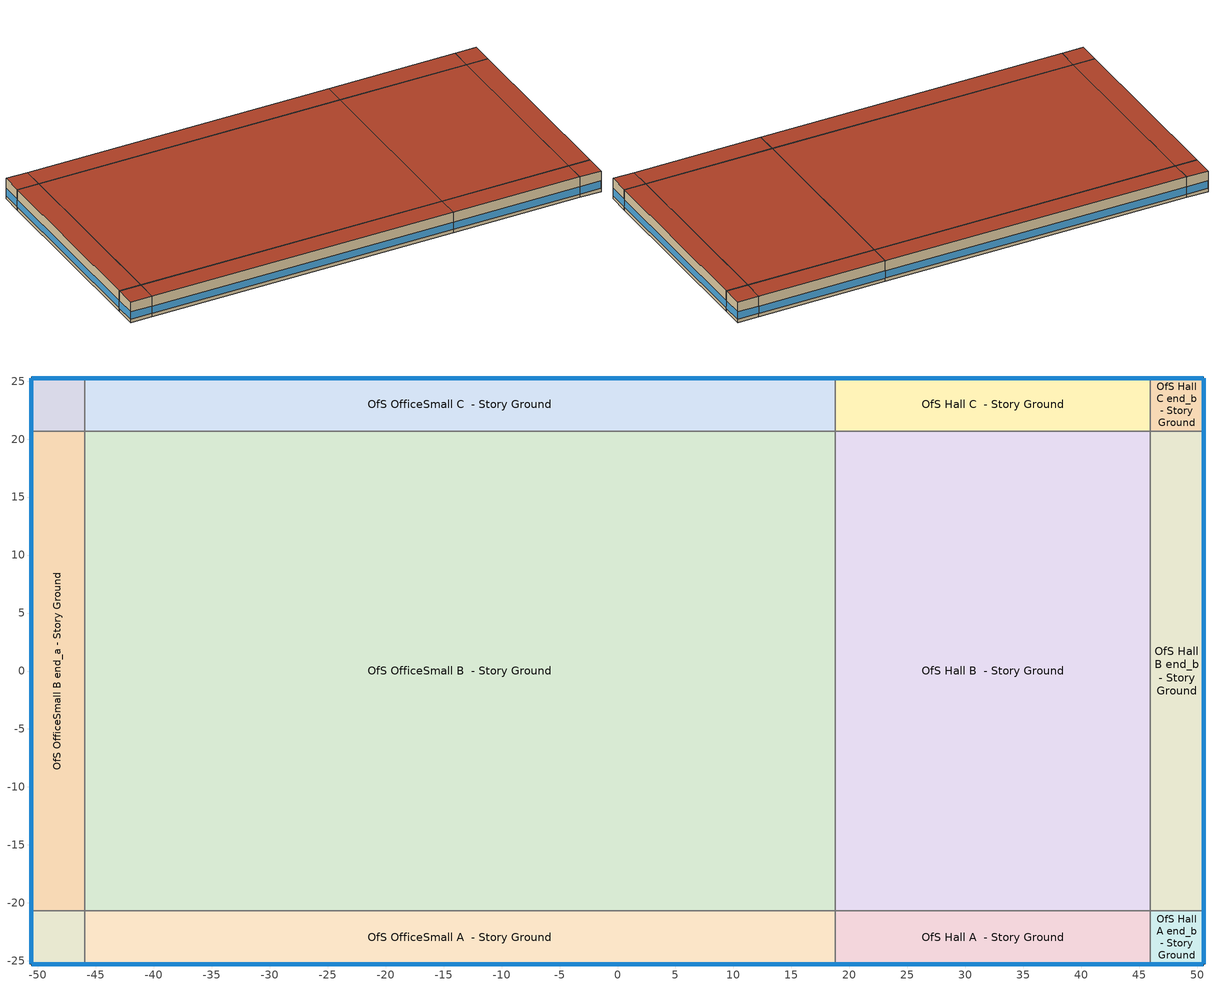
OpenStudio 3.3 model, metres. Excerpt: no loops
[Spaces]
OfS OfficeSmall A end_a - Story Ground
 floor ground: -50.55,-25.27 -50.55,-20.7 -45.97,-20.7 -45.97,-25.27 z0
 wall outside: -50.55,-20.7 -50.55,-25.27 -45.97,-25.27 z0:4.57
 wall to OfS OfficeSmall B end_a - Story Ground: -45.97,-20.7 -50.55,-20.7 z0:4.57
 wall to OfS OfficeSmall A  - Story Ground: -45.97,-25.27 -45.97,-20.7 z0:4.57
 window: -50.52,-25.27 -46,-25.27 / -50.55,-20.73 -50.55,-25.25 z0.76:2.38
 roof outside: -45.97,-25.27 -45.97,-20.7 -50.55,-20.7 -50.55,-25.27 z4.57
OfS OfficeSmall B end_a - Story Ground
 floor ground: -50.55,-20.7 -50.55,20.7 -45.97,20.7 -45.97,-20.7 z0
 wall outside: -50.55,20.7 -50.55,-20.7 z0:4.57
 wall to OfS OfficeSmall C end_a - Story Ground: -45.97,20.7 -50.55,20.7 z0:4.57
 wall to OfS OfficeSmall B  - Story Ground: -45.97,-20.7 -45.97,20.7 z0:4.57
 window: -50.55,20.68 -50.55,-20.68 z0.76:2.36
 roof outside: -45.97,-20.7 -45.97,20.7 -50.55,20.7 -50.55,-20.7 z4.57
OfS OfficeSmall C end_a - Story Ground
 floor ground: -50.55,20.7 -50.55,25.27 -45.97,25.27 -45.97,20.7 z0
 wall outside: -45.97,25.27 -50.55,25.27 -50.55,20.7 z0:4.57
 wall to OfS OfficeSmall C  - Story Ground: -45.97,20.7 -45.97,25.27 z0:4.57
 window: -50.55,25.25 -50.55,20.73 / -46,25.27 -50.52,25.27 z0.76:2.38
 roof outside: -45.97,20.7 -45.97,25.27 -50.55,25.27 -50.55,20.7 z4.57
OfS OfficeSmall A  - Story Ground
 floor ground: -45.97,-25.27 -45.97,-20.7 18.79,-20.7 18.79,-25.27 z0
 wall outside: -45.97,-25.27 18.79,-25.27 z0:4.57
 wall to OfS OfficeSmall B  - Story Ground: 18.79,-20.7 -45.97,-20.7 z0:4.57
 wall to OfS Hall A  - Story Ground: 18.79,-25.27 18.79,-20.7 z0:4.57
 window: -45.95,-25.27 18.77,-25.27 z0.76:2.36
 roof outside: 18.79,-25.27 18.79,-20.7 -45.97,-20.7 -45.97,-25.27 z4.57
OfS OfficeSmall B  - Story Ground
 floor ground: -45.97,-20.7 -45.97,20.7 18.79,20.7 18.79,-20.7 z0
 wall to OfS OfficeSmall C  - Story Ground: 18.79,20.7 -45.97,20.7 z0:4.57
 wall to OfS Hall B  - Story Ground: 18.79,-20.7 18.79,20.7 z0:4.57
 roof outside: 18.79,-20.7 18.79,20.7 -45.97,20.7 -45.97,-20.7 z4.57
OfS OfficeSmall C  - Story Ground
 floor ground: -45.97,20.7 -45.97,25.27 18.79,25.27 18.79,20.7 z0
 wall outside: 18.79,25.27 -45.97,25.27 z0:4.57
 wall to OfS Hall C  - Story Ground: 18.79,20.7 18.79,25.27 z0:4.57
 window: 18.77,25.27 -45.95,25.27 z0.76:2.36
 roof outside: 18.79,20.7 18.79,25.27 -45.97,25.27 -45.97,20.7 z4.57
OfS Hall A  - Story Ground
 floor ground: 18.79,-25.27 18.79,-20.7 45.97,-20.7 45.97,-25.27 z0
 wall outside: 18.79,-25.27 45.97,-25.27 z0:4.57
 wall to OfS Hall B  - Story Ground: 45.97,-20.7 18.79,-20.7 z0:4.57
 wall to OfS Hall A end_b - Story Ground: 45.97,-25.27 45.97,-20.7 z0:4.57
 window: 18.82,-25.27 45.95,-25.27 z0.76:2.37
 roof outside: 45.97,-25.27 45.97,-20.7 18.79,-20.7 18.79,-25.27 z4.57
OfS Hall B  - Story Ground
 floor ground: 18.79,-20.7 18.79,20.7 45.97,20.7 45.97,-20.7 z0
 wall to OfS Hall C  - Story Ground: 45.97,20.7 18.79,20.7 z0:4.57
 wall to OfS Hall B end_b - Story Ground: 45.97,-20.7 45.97,20.7 z0:4.57
 roof outside: 45.97,-20.7 45.97,20.7 18.79,20.7 18.79,-20.7 z4.57
OfS Hall C  - Story Ground
 floor ground: 18.79,20.7 18.79,25.27 45.97,25.27 45.97,20.7 z0
 wall outside: 45.97,25.27 18.79,25.27 z0:4.57
 wall to OfS Hall C end_b - Story Ground: 45.97,20.7 45.97,25.27 z0:4.57
 window: 45.95,25.27 18.82,25.27 z0.76:2.37
 roof outside: 45.97,20.7 45.97,25.27 18.79,25.27 18.79,20.7 z4.57
OfS Hall A end_b - Story Ground
 floor ground: 45.97,-25.27 45.97,-20.7 50.55,-20.7 50.55,-25.27 z0
 wall outside: 45.97,-25.27 50.55,-25.27 50.55,-20.7 z0:4.57
 wall to OfS Hall B end_b - Story Ground: 50.55,-20.7 45.97,-20.7 z0:4.57
 window: 46,-25.27 50.52,-25.27 / 50.55,-25.25 50.55,-20.73 z0.76:2.38
 roof outside: 50.55,-25.27 50.55,-20.7 45.97,-20.7 45.97,-25.27 z4.57
OfS Hall B end_b - Story Ground
 floor ground: 45.97,-20.7 45.97,20.7 50.55,20.7 50.55,-20.7 z0
 wall outside: 50.55,-20.7 50.55,20.7 z0:4.57
 wall to OfS Hall C end_b - Story Ground: 50.55,20.7 45.97,20.7 z0:4.57
 window: 50.55,-20.68 50.55,20.68 z0.76:2.36
 roof outside: 50.55,-20.7 50.55,20.7 45.97,20.7 45.97,-20.7 z4.57
OfS Hall C end_b - Story Ground
 floor ground: 45.97,20.7 45.97,25.27 50.55,25.27 50.55,20.7 z0
 wall outside: 50.55,20.7 50.55,25.27 45.97,25.27 z0:4.57
 window: 50.52,25.27 46,25.27 / 50.55,20.73 50.55,25.25 z0.76:2.38
 roof outside: 50.55,20.7 50.55,25.27 45.97,25.27 45.97,20.7 z4.57
[Site]
CA_SACRAMENTO-METRO-AP_-_USA: Latitude {deg}=38.7; Longitude {deg}=-121.59; Time Zone {hr}=-8; Elevation {m}=10; Terrain=City
[Site:WaterMainsTemperature]
Calculation Method=Correlation; Annual Average Outdoor Air Temperature {C}=16.575; Maximum Difference In Monthly Average Outdoor Air Temperatures {deltaC}=17
[SizingPeriod:DesignDay] Barometric Pressure {Pa}=101205; Rain Indicator=No; Snow Indicator=No; Day of Month=21; Daylight Saving Time Indicator=No; Humidity Condition Type=Wetbulb; Dry-Bulb Temperature Range Modifier Type=DefaultMultipliers
Name | Maximum Dry-Bulb Temperature {C} | Daily Dry-Bulb Temperature Range {deltaC} | Wind Speed {m/s} | Wind Direction {deg} | Month | Day Type | Wetbulb or DewPoint at Maximum Dry-Bulb {C} | Solar Model Indicator | ASHRAE Clear Sky Optical Depth for Beam Irradiance | ASHRAE Clear Sky Optical Depth for Diffuse Irradiance | Sky Clearness
CA_SACRAMENTO-METRO-AP Ann Clg .4% Condns DB=>MWB 1 | 38 | 18.1 | 2.9 | 180 | 7 | SummerDesignDay | 21.4 | ASHRAETau | 0.329 | 2.453
CA_SACRAMENTO-METRO-AP Ann Clg .4% Condns WB=>MDB 1 | 35.9 | 18.1 | 2.9 | 180 | 7 | SummerDesignDay | 22.9 | ASHRAETau | 0.329 | 2.453
CA_SACRAMENTO-METRO-AP Ann Htg 99.6% Condns DB 1 | -0.9 | 0 | 1.5 | 320 | 12 | WinterDesignDay | -0.9 | ASHRAEClearSky |  |  | 0
[ClimateZones]
Climate Zone Institution Name 1=CEC; Climate Zone Document Name 1=California Climate Zone Descriptions; Climate Zone Document Year 1=1995; Climate Zone Value 1=12
[Building]
DEER 2015|OfS: North Axis {deg}=12; Default Construction Set=Res DEER 2015 - OfS - CEC T24-CEC12; Default Schedule Set=Building Default Schedule Set; Standards Building Type=OfS
[Site:GroundTemperature:FCfactorMethod]
January Ground Temperature {C}=17.1; February Ground Temperature {C}=10.7; March Ground Temperature {C}=8.1; April Ground Temperature {C}=8.3; May Ground Temperature {C}=10.2; June Ground Temperature {C}=13; July Ground Temperature {C}=13.3; August Ground Temperature {C}=18.5; September Ground Temperature {C}=22; October Ground Temperature {C}=23.8; November Ground Temperature {C}=23; December Ground Temperature {C}=22.3
[DefaultConstructionSet]
Res DEER 2015 - OfS - CEC T24-CEC12: Default Exterior Surface Constructions=Default Surface Constructions 1; Default Interior Surface Constructions=Default Surface Constructions 2; Default Ground Contact Surface Constructions=Default Surface Constructions 3; Default Exterior SubSurface Constructions=Default Sub Surface Constructions 1; Default Interior SubSurface Constructions=Default Sub Surface Constructions 2; Interior Partition Construction=Typical Interior Partition
[DefaultSurfaceConstructions]
Name | Floor Construction | Wall Construction | Roof Ceiling Construction
Default Surface Constructions 1 | DEER Uncarpeted 6in Slab Floor | DEER Insulated Wood Framed Exterior Wall R-16.95 | DEER Wood Framed Roof R-25.64
Default Surface Constructions 2 | DEER Carpeted 4in Slab Floor | Typical Interior Wall | DEER Carpeted 4in Slab Floor
Default Surface Constructions 3 | DEER Carpeted 6in Slab Floor | Typical Uninsulated Basement Mass Wall
[Construction]
DEER Uncarpeted 6in Slab Floor: Typical Insulation R-15.45, 6 in. Normalweight Concrete Floor
DEER Insulated Wood Framed Exterior Wall R-16.95: 25mm Stucco, 5/8 in. Gypsum Board, Typical Insulation R-15.45, 5/8 in. Gypsum Board
DEER Wood Framed Roof R-25.64: Roof Membrane, Typical Insulation R-25.13, Metal Roof Surface
DEER Carpeted 4in Slab Floor: Typical Insulation, 4 in. Normalweight Concrete Floor, Typical Carpet Pad
Typical Interior Wall: G01 13mm gypsum board, G01 13mm gypsum board
DEER Carpeted 6in Slab Floor: 6 in. Normalweight Concrete Floor, Typical Carpet Pad
Typical Uninsulated Basement Mass Wall: 8 in. Concrete Block Basement Wall
DEER Metal Framed Window U-0.47 SHGC 0.47: Simple Glazing U-0.78 SHGC 0.47
DEER Metal Framed Window U-0.47 SHGC 0.47 1: Simple Glazing U-0.78 SHGC 0.47 1
Typical Uninsulated Swinging Door: Typical Insulation
U 0.98 SHGC 0.68 Sgl Ref-B-H Clr 6mm: REF B CLEAR HI 6MM
Typical Insulated Metal Door: F08 Metal surface, Typical Insulation
DEER Skylight U-1.11 SHGC 0.46: Simple Glazing U-1.23 SHGC 0.46
Typical Interior Window: Clear 3mm
Typical Interior Door; Typical Interior Partition: G05 25mm wood
InteriorFurnishings 1: Std Wood 6inch 1
[Material:NoMass] Roughness=Smooth; Thermal Absorptance=0.9; Solar Absorptance=0.7
Name | Thermal Resistance {m2-K/W} | Visible Absorptance
Typical Insulation R-15.45 | 2.72095 | 0.7
Typical Insulation R-25.13 | 4.42631 | 0.7
Typical Insulation | 0.0282222 | 0.7
Typical Carpet Pad | 0.21648 | 0.8
[Material] Thermal Absorptance=0.9
Name | Roughness | Thickness {m} | Conductivity {W/m-K} | Density {kg/m3} | Specific Heat {J/kg-K} | Solar Absorptance | Visible Absorptance
6 in. Normalweight Concrete Floor | MediumRough | 0.1524 | 2.31 | 2322 | 832 | 0.7 | 0.7
25mm Stucco | Smooth | 0.0254 | 0.72 | 1856 | 840 | 0.7 | 0.7
5/8 in. Gypsum Board | MediumSmooth | 0.0159 | 0.16 | 800 | 1090 | 0.7 | 0.7
Roof Membrane | VeryRough | 0.0095 | 0.16 | 1121.29 | 1460 | 0.7 | 0.7
Metal Roof Surface; F08 Metal surface | Smooth | 0.0008 | 45.28 | 7824 | 500 | 0.7 | 0.7
4 in. Normalweight Concrete Floor | MediumRough | 0.1016 | 2.31 | 2322 | 832 | 0.7 | 0.7
G01 13mm gypsum board | Smooth | 0.0127 | 0.160031 | 800.001 | 1090.73 | 0.7 | 0.5
8 in. Concrete Block Basement Wall | MediumRough | 0.2032 | 1.326 | 1842 | 912 | 0.7 | 0.7
G05 25mm wood | MediumSmooth | 0.0254 | 0.15 | 608 | 1630 | 0.5 | 0.5
Std Wood 6inch 1 | MediumSmooth | 0.15 | 0.12 | 540 | 1210 | 0.7 | 0.7
[DefaultSubSurfaceConstructions]
Name | Fixed Window Construction | Operable Window Construction | Door Construction | Glass Door Construction | Overhead Door Construction | Skylight Construction | Tubular Daylight Dome Construction | Tubular Daylight Diffuser Construction
Default Sub Surface Constructions 1 | DEER Metal Framed Window U-0.47 SHGC 0.47 | DEER Metal Framed Window U-0.47 SHGC 0.47 1 | Typical Uninsulated Swinging Door | U 0.98 SHGC 0.68 Sgl Ref-B-H Clr 6mm | Typical Insulated Metal Door | DEER Skylight U-1.11 SHGC 0.46 | Typical Interior Window | Typical Interior Window
Default Sub Surface Constructions 2 | Typical Interior Window | Typical Interior Window | Typical Interior Door
[WindowMaterial:SimpleGlazingSystem] Visible Transmittance=0.25
Name | U-Factor {W/m2-K} | Solar Heat Gain Coefficient
Simple Glazing U-0.78 SHGC 0.47; Simple Glazing U-0.78 SHGC 0.47 1 | 4.44427 | 0.47
Simple Glazing U-1.23 SHGC 0.46 | 7 | 0.46
[WindowMaterial:Glazing] Optical Data Type=SpectralAverage; Infrared Transmittance at Normal Incidence=0; Front Side Infrared Hemispherical Emissivity=0.84; Conductivity {W/m-K}=0.9; Dirt Correction Factor for Solar and Visible Transmittance=1; Solar Diffusing=No
Name | Thickness {m} | Solar Transmittance at Normal Incidence | Front Side Solar Reflectance at Normal Incidence | Back Side Solar Reflectance at Normal Incidence | Visible Transmittance at Normal Incidence | Front Side Visible Reflectance at Normal Incidence | Back Side Visible Reflectance at Normal Incidence | Back Side Infrared Hemispherical Emissivity
REF B CLEAR HI 6MM | 0.006 | 0.24 | 0.16 | 0.32 | 0.3 | 0.16 | 0.29 | 0.6
Clear 3mm | 0.003 | 0.837 | 0.075 | 0.075 | 0.898 | 0.081 | 0.081 | 0.84
[SpaceType] Standards Building Type=OfS
Name | Default Schedule Set | Design Specification Outdoor Air Object | Standards Space Type
OfS Hall - DEER 2015 | OfS Hall Schedule Set | OfS Hall Ventilation | Hall
OfS OfficeSmall - DEER 2015 | OfS OfficeSmall Schedule Set | OfS OfficeSmall Ventilation | OfficeSmall
[BuildingStory]
Story Ground: Nominal Z Coordinate {m}=0; Nominal Floor to Floor Height {m}=4.572
[Space] Building Story=Story Ground
Name | Space Type | Thermal Zone
OfS OfficeSmall A end_a - Story Ground | OfS OfficeSmall - DEER 2015 | Zone OfS OfficeSmall A end_a - Story Ground
OfS OfficeSmall B end_a - Story Ground | OfS OfficeSmall - DEER 2015 | Zone OfS OfficeSmall B end_a - Story Ground
OfS OfficeSmall C end_a - Story Ground | OfS OfficeSmall - DEER 2015 | Zone OfS OfficeSmall C end_a - Story Ground
OfS OfficeSmall A  - Story Ground | OfS OfficeSmall - DEER 2015 | Zone OfS OfficeSmall A  - Story Ground
OfS OfficeSmall B  - Story Ground | OfS OfficeSmall - DEER 2015 | Zone OfS OfficeSmall B  - Story Ground
OfS OfficeSmall C  - Story Ground | OfS OfficeSmall - DEER 2015 | Zone OfS OfficeSmall C  - Story Ground
OfS Hall A  - Story Ground | OfS Hall - DEER 2015 | Zone OfS Hall A  - Story Ground
OfS Hall B  - Story Ground | OfS Hall - DEER 2015 | Zone OfS Hall B  - Story Ground
OfS Hall C  - Story Ground | OfS Hall - DEER 2015 | Zone OfS Hall C  - Story Ground
OfS Hall A end_b - Story Ground | OfS Hall - DEER 2015 | Zone OfS Hall A end_b - Story Ground
OfS Hall B end_b - Story Ground | OfS Hall - DEER 2015 | Zone OfS Hall B end_b - Story Ground
OfS Hall C end_b - Story Ground | OfS Hall - DEER 2015 | Zone OfS Hall C end_b - Story Ground
[ThermalZone] Multiplier=1; Use Ideal Air Loads=No
Name | Thermostat
Zone OfS OfficeSmall A end_a - Story Ground | OfS OfficeSmall - DEER 2015 Thermostat 1
Zone OfS OfficeSmall B end_a - Story Ground | OfS OfficeSmall - DEER 2015 Thermostat 3
Zone OfS OfficeSmall C end_a - Story Ground | OfS OfficeSmall - DEER 2015 Thermostat 5
Zone OfS OfficeSmall A  - Story Ground | OfS OfficeSmall - DEER 2015 Thermostat
Zone OfS OfficeSmall B  - Story Ground | OfS OfficeSmall - DEER 2015 Thermostat 2
Zone OfS OfficeSmall C  - Story Ground | OfS OfficeSmall - DEER 2015 Thermostat 4
Zone OfS Hall A  - Story Ground | OfS Hall - DEER 2015 Thermostat
Zone OfS Hall B  - Story Ground | OfS Hall - DEER 2015 Thermostat 2
Zone OfS Hall C  - Story Ground | OfS Hall - DEER 2015 Thermostat 4
Zone OfS Hall A end_b - Story Ground | OfS Hall - DEER 2015 Thermostat 1
Zone OfS Hall B end_b - Story Ground | OfS Hall - DEER 2015 Thermostat 3
Zone OfS Hall C end_b - Story Ground | OfS Hall - DEER 2015 Thermostat 5
[People:Definition] Number of People Calculation Method=People/Area; Fraction Radiant=0.3
Name | People per Space Floor Area {person/m2}
OfS Hall People Definition | 0.0721182
OfS OfficeSmall People Definition | 0.0473612
[People] Work Efficiency Schedule=Work Efficiency Schedule; Clothing Insulation Schedule=Clothing Schedule; Air Velocity Schedule=Air Velocity Schedule; Multiplier=1
Name | People Definition | Space or SpaceType
OfS Hall People | OfS Hall People Definition | OfS Hall - DEER 2015
OfS OfficeSmall People | OfS OfficeSmall People Definition | OfS OfficeSmall - DEER 2015
[Lights:Definition] Design Level Calculation Method=Watts/Area
Name | Watts per Space Floor Area {W/m2}
OfS Hall Lights Definition | 6.45835
OfS OfficeSmall Lights Definition | 13.9931
[Lights] Fraction Replaceable=0
Name | Lights Definition | Space or SpaceType
OfS Hall Lights | OfS Hall Lights Definition | OfS Hall - DEER 2015
OfS OfficeSmall Lights | OfS OfficeSmall Lights Definition | OfS OfficeSmall - DEER 2015
[ElectricEquipment:Definition] Design Level Calculation Method=Watts/Area; Fraction Latent=0; Fraction Radiant=0.5; Fraction Lost=0
Name | Watts per Space Floor Area {W/m2}
OfS Hall Elec Equip Definition | 2.15278
OfS OfficeSmall Elec Equip Definition | 16.1459
[ElectricEquipment]
Name | Electric Equipment Definition | Space or SpaceType
OfS Hall Elec Equip | OfS Hall Elec Equip Definition | OfS Hall - DEER 2015
OfS OfficeSmall Elec Equip | OfS OfficeSmall Elec Equip Definition | OfS OfficeSmall - DEER 2015
[DesignSpecification:OutdoorAir] Outdoor Air Method=Sum
Name | Outdoor Air Flow per Floor Area {m3/s-m2}
OfS Hall Ventilation | 0.000254
OfS OfficeSmall Ventilation | 0.0004572
[DefaultScheduleSet]
Name | Number of People Schedule | People Activity Level Schedule | Lighting Schedule | Electric Equipment Schedule | Infiltration Schedule | Hours of Operation Schedule
OfS Hall Schedule Set | D_OfS_All_Occup_Yr | DEER Activity 147W/person | D17_OfS_Hall_LF_Yr | D_OfS_All_Misc_Yr | D_OfS_All_C_Inf_Yr
OfS OfficeSmall Schedule Set | D_OfS_All_Occup_Yr | DEER Activity 132W/person | D17_OfS_OffSm_LF_Yr | D_OfS_All_Misc_Yr | D_OfS_All_C_Inf_Yr
Building Default Schedule Set |  |  |  |  |  | Building Hours of Operation NonResidential
[SpaceInfiltration:DesignFlowRate] Schedule=Always On Discrete; Design Flow Rate Calculation Method=Flow/ExteriorArea; Constant Term Coefficient=0; Temperature Term Coefficient=0; Velocity Term Coefficient=0.224; Velocity Squared Term Coefficient=0
Name | Space or SpaceType | Flow per Exterior Surface Area {m3/s-m2}
OfS Hall A  - Story Ground Infiltration | OfS Hall A  - Story Ground | 9.66281e-05
OfS Hall A end_b - Story Ground Infiltration | OfS Hall A end_b - Story Ground | 0.000128838
OfS Hall B end_b - Story Ground Infiltration | OfS Hall B end_b - Story Ground | 9.66281e-05
OfS Hall C  - Story Ground Infiltration | OfS Hall C  - Story Ground | 9.66281e-05
OfS Hall C end_b - Story Ground Infiltration | OfS Hall C end_b - Story Ground | 0.000128838
OfS OfficeSmall A  - Story Ground Infiltration | OfS OfficeSmall A  - Story Ground | 9.66281e-05
OfS OfficeSmall A end_a - Story Ground Infiltration | OfS OfficeSmall A end_a - Story Ground | 0.000128838
OfS OfficeSmall B end_a - Story Ground Infiltration | OfS OfficeSmall B end_a - Story Ground | 9.66281e-05
OfS OfficeSmall C  - Story Ground Infiltration | OfS OfficeSmall C  - Story Ground | 9.66281e-05
OfS OfficeSmall C end_a - Story Ground Infiltration | OfS OfficeSmall C end_a - Story Ground | 0.000128838
[Exterior:Lights:Definition]
Name | Design Level {W}
Parking Areas and Drives Def (W/ft^2) | 0.02
Building Facades Def (W/ft^2) | 0.15
Main Entries Def (W/ft) | 30
Other Doors Def (W/ft) | 20
[Exterior:Lights] Control Option=AstronomicalClock
Name | Exterior Lights Definition | Schedule | Multiplier
Parking Areas and Drives | Parking Areas and Drives Def (W/ft^2) | Schedule Ruleset 2 | 22275
Building Facades | Building Facades Def (W/ft^2) | Schedule Ruleset 1 | 14924.8
Main Entries | Main Entries Def (W/ft) | Schedule Ruleset 2 | 88
Other Doors | Other Doors Def (W/ft) | Schedule Ruleset 2 | 44
[ThermostatSetpoint:DualSetpoint] Heating Setpoint Temperature Schedule=D_OfS_All_HTemp_Yr; Cooling Setpoint Temperature Schedule=D_OfS_All_CTemp_Yr
OfS Hall - DEER 2015 Thermostat; OfS Hall - DEER 2015 Thermostat 1; OfS Hall - DEER 2015 Thermostat 2; OfS Hall - DEER 2015 Thermostat 3; OfS Hall - DEER 2015 Thermostat 4; OfS Hall - DEER 2015 Thermostat 5; OfS OfficeSmall - DEER 2015 Thermostat; OfS OfficeSmall - DEER 2015 Thermostat 1; OfS OfficeSmall - DEER 2015 Thermostat 2; OfS OfficeSmall - DEER 2015 Thermostat 3; OfS OfficeSmall - DEER 2015 Thermostat 4; OfS OfficeSmall - DEER 2015 Thermostat 5
[AvailabilityManager:NightCycle]
Availability Manager Night Cycle 1: Applicability Schedule=Always On Discrete; Control Type=CycleOnAny; Thermostat Tolerance {deltaC}=1.9999; Cycling Run Time Control Type=Thermostat; Cycling Run Time {s}=1800
[EnergyManagementSystem:Sensor]
OAT: Output Variable or Output Meter Index Key=Environment; Output Variable or Output Meter=Site Outdoor Air Drybulb Temperature
[EnergyManagementSystem:Actuator] Actuated Component Type=Schedule:Year; Actuated Component Control Type=Schedule Value
Name | Actuated Component
SYS12ZonePVAVHtgSch0 | D_OfS_All_HTemp_Yr
SYS12ZonePVAVClgSch0 | D_OfS_All_CTemp_Yr
[EnergyManagementSystem:Program]
SYS12ZonePVAVOptimumStartProg0: IF DaylightSavings==0 && DayOfWeek>1 && Hour==5 && OAT<23.9 && OAT>1.7; SET SYS12ZonePVAVClgSch0 = 29.4; SET SYS12ZonePVAVHtgSch0 = 15.6; ELSEIF DaylightSavings==0 && DayOfWeek==1 && Hour==7 && OAT<23.9 && OAT>1.7; SET SYS12ZonePVAVClgSch0 = 29.4; SET SYS12ZonePVAVHtgSch0 = 15.6; ELSEIF DaylightSavings==1 && DayOfWeek>1 && Hour==4 && OAT<23.9 && OAT>1.7; SET SYS12ZonePVAVClgSch0 = 29.4; SET SYS12ZonePVAVHtgSch0 = 15.6; ELSEIF DaylightSavings==1 && DayOfWeek==1 && Hour==6 && OAT<23.9 && OAT>1.7; SET SYS12ZonePVAVClgSch0 = 29.4; SET SYS12ZonePVAVHtgSch0 = 15.6; ELSE; SET SYS12ZonePVAVClgSch0 = NULL; SET SYS12ZonePVAVHtgSch0 = NULL; ENDIF
[EnergyManagementSystem:ProgramCallingManager]
SYS12ZonePVAVOptimumStartCallingManager0: BeginTimestepBeforePredictor; SYS12ZonePVAVOptimumStartProg0
[InternalMass:Definition]
Internal Mass Definition 2: Construction=InteriorFurnishings 1; Design Level Calculation Method=SurfaceArea/Area; Surface Area per Space Floor Area=2
[InternalMass] Internal Mass Definition=Internal Mass Definition 2; Multiplier=1
Name | Space or SpaceType
OfS Hall C  - Story Ground Mass | OfS Hall C  - Story Ground
OfS Hall A end_b - Story Ground Mass | OfS Hall A end_b - Story Ground
OfS Hall B  - Story Ground Mass | OfS Hall B  - Story Ground
OfS Hall A  - Story Ground Mass | OfS Hall A  - Story Ground
OfS OfficeSmall B end_a - Story Ground Mass | OfS OfficeSmall B end_a - Story Ground
OfS OfficeSmall A end_a - Story Ground Mass | OfS OfficeSmall A end_a - Story Ground
OfS OfficeSmall C end_a - Story Ground Mass | OfS OfficeSmall C end_a - Story Ground
OfS Hall B end_b - Story Ground Mass | OfS Hall B end_b - Story Ground
OfS OfficeSmall A  - Story Ground Mass | OfS OfficeSmall A  - Story Ground
OfS Hall C end_b - Story Ground Mass | OfS Hall C end_b - Story Ground
OfS OfficeSmall B  - Story Ground Mass | OfS OfficeSmall B  - Story Ground
OfS OfficeSmall C  - Story Ground Mass | OfS OfficeSmall C  - Story Ground
[Schedule:Ruleset]
Name | Default Day Schedule | Summer Design Day Schedule | Winter Design Day Schedule
Clothing Schedule | Clothing Schedule Default Winter Clothes
Air Velocity Schedule | Air Velocity Schedule Default
Work Efficiency Schedule | Work Efficiency Schedule Default
D_OfS_All_Occup_Yr | D_OfS_All_Occup_Yr Default | D_OfS_All_Occup_Yr Summer Design Day | D_OfS_All_Occup_Yr Winter Design Day
DEER Activity 147W/person | DEER Activity 147W/person Default | DEER Activity 147W/person Summer Design Day | DEER Activity 147W/person Winter Design Day
D17_OfS_Hall_LF_Yr | D17_OfS_Hall_LF_Yr Default | D17_OfS_Hall_LF_Yr Summer Design Day | D17_OfS_Hall_LF_Yr Winter Design Day
D_OfS_All_Misc_Yr | D_OfS_All_Misc_Yr Default | D_OfS_All_Misc_Yr Summer Design Day | D_OfS_All_Misc_Yr Winter Design Day
D_OfS_All_C_Inf_Yr | D_OfS_All_C_Inf_Yr Default | D_OfS_All_C_Inf_Yr Summer Design Day | D_OfS_All_C_Inf_Yr Winter Design Day
DEER Activity 132W/person | DEER Activity 132W/person Default | DEER Activity 132W/person Summer Design Day | DEER Activity 132W/person Winter Design Day
D17_OfS_OffSm_LF_Yr | D17_OfS_OffSm_LF_Yr Default | D17_OfS_OffSm_LF_Yr Summer Design Day | D17_OfS_OffSm_LF_Yr Winter Design Day
Schedule Ruleset 1 | Schedule Day 15
Schedule Ruleset 2 | Schedule Day 16
D_OfS_All_HTemp_Yr | D_OfS_All_HTemp_Yr Default | D_OfS_All_HTemp_Yr Summer Design Day | D_OfS_All_HTemp_Yr Winter Design Day
D_OfS_All_CTemp_Yr | D_OfS_All_CTemp_Yr Default | D_OfS_All_CTemp_Yr Summer Design Day | D_OfS_All_CTemp_Yr Winter Design Day
Building Hours of Operation NonResidential | Building Hours of Operation NonResidential Default | Building Hours of Operation NonResidential Summer Design Day | Building Hours of Operation NonResidential Winter Design Day
[Schedule:Day]
Clothing Schedule Default Winter Clothes; D_OfS_All_Occup_Yr Summer Design Day; D17_OfS_Hall_LF_Yr Summer Design Day; D_OfS_All_Misc_Yr Summer Design Day; D_OfS_All_C_Inf_Yr Sun Day; D17_OfS_OffSm_LF_Yr Summer Design Day; Building Hours of Operation NonResidential Winter Design Day; Building Hours of Operation NonResidential Summer Design Day: 24, 0, 1
Clothing Schedule Summer Clothes: 24, 0, 0.5
Air Velocity Schedule Default: 24, 0, 0.2
Work Efficiency Schedule Default; D_OfS_All_Occup_Yr Winter Design Day; D17_OfS_Hall_LF_Yr Winter Design Day; D_OfS_All_Misc_Yr Winter Design Day; D17_OfS_OffSm_LF_Yr Winter Design Day: 24, 0, 0
D_OfS_All_Occup_Yr Default: Yes, 5, 30, 0, 5, 40, 0.05, 5, 50, 0.1, 6, 0, 0.15, 6, 10, 0.2, 6, 20, 0.25, 6, 30, 0.3, 6, 40, 0.416667, 6, 50, 0.533333, 7, 0, 0.65, 7, 10, 0.766667, 7, 20, 0.883333, 7, 30, 1, 9, 30, 1, 9, 39, 0.966667, 9, 49, 0.933333, 9, 59, 0.9, 10, 9, 0.866667, 10, 19, 0.833333, 10, 29, 0.8, 10, 30, 0.8, 10, 39, 0.733333, 10, 49, 0.666667, 10, 59, 0.6, 11, 9, 0.533333, 11, 19, 0.466667, 11, 29, 0.4, 11, 30, 0.4, 11, 39, 0.466667, 11, 49, 0.533333, 11, 59, 0.6, 12, 9, 0.666667, 12, 19, 0.733333, 12, 29, 0.8, 12, 30, 0.8, 12, 39, 0.833333, 12, 49, 0.866667, 12, 59, 0.9, 13, 9, 0.933333, 13, 19, 0.966667, 13, 29, 1, 13, 30, 1, 15, 30, 1, 15, 39, 0.85, 15, 49, 0.7, 15, 59, 0.55, 16, 9, 0.4, 16, 19, 0.25, 16, 30, 0.1, 16, 40, 0.0833333, 16, 50, 0.0666667, 17, 0, 0.05, 17, 10, 0.0333333, 17, 20, 0.0166667, 17, 30, 0, 24, 0, 0
D_OfS_All_Occup_Yr Sat Day: Yes, 5, 30, 0, 5, 40, 0.015, 5, 50, 0.03, 6, 0, 0.045, 6, 10, 0.06, 6, 20, 0.075, 6, 30, 0.09, 6, 40, 0.108333, 6, 50, 0.126667, 7, 0, 0.145, 7, 10, 0.163333, 7, 20, 0.181667, 7, 30, 0.2, 10, 30, 0.2, 10, 39, 0.183333, 10, 49, 0.166667, 10, 59, 0.15, 11, 9, 0.133333, 11, 19, 0.116667, 11, 29, 0.1, 11, 30, 0.1, 11, 39, 0.116667, 11, 49, 0.133333, 11, 59, 0.15, 12, 9, 0.166667, 12, 19, 0.183333, 12, 29, 0.2, 12, 30, 0.2, 14, 0, 0.2, 14, 9, 0.191667, 14, 19, 0.183333, 14, 29, 0.175, 14, 39, 0.166667, 14, 49, 0.158333, 14, 59, 0.15, 15, 9, 0.141667, 15, 19, 0.133333, 15, 29, 0.125, 15, 39, 0.116667, 15, 49, 0.108333, 15, 59, 0.1, 16, 9, 0.0916667, 16, 19, 0.0833333, 16, 29, 0.075, 16, 39, 0.0666667, 16, 49, 0.0583333, 17, 0, 0.05, 17, 10, 0.0416667, 17, 20, 0.0333333, 17, 30, 0.025, 17, 40, 0.0166667, 17, 50, 0.00833333, 18, 0, 0, 24, 0, 0
D_OfS_All_Occup_Yr Sun Day: Yes, 10, 0, 0, 24, 0, 0
DEER Activity 147W/person Default; autogen DEER Activity 147W/person 0_day_sch: Yes, 24, 0, 147
DEER Activity 147W/person Winter Design Day; DEER Activity 147W/person Summer Design Day: 24, 0, 147
D17_OfS_Hall_LF_Yr Default; D17_OfS_OffSm_LF_Yr Default: Yes, 2, 30, 0.055, 2, 39, 0.0641667, 2, 49, 0.0733333, 2, 59, 0.0825, 3, 9, 0.0916667, 3, 19, 0.100833, 3, 29, 0.11, 3, 30, 0.11, 3, 39, 0.118333, 3, 49, 0.126667, 3, 59, 0.135, 4, 9, 0.143333, 4, 19, 0.151667, 4, 30, 0.16, 4, 40, 0.176667, 4, 50, 0.193333, 5, 0, 0.21, 5, 10, 0.226667, 5, 20, 0.243333, 5, 30, 0.26, 5, 40, 0.3, 5, 50, 0.34, 6, 0, 0.38, 6, 10, 0.42, 6, 20, 0.46, 6, 30, 0.5, 6, 40, 0.528333, 6, 50, 0.556667, 7, 0, 0.585, 7, 10, 0.613333, 7, 20, 0.641667, 7, 30, 0.67, 7, 40, 0.681667, 7, 50, 0.693333, 8, 0, 0.705, 8, 9, 0.716667, 8, 19, 0.728333, 8, 29, 0.74, 8, 30, 0.74, 13, 30, 0.74, 13, 39, 0.733333, 13, 49, 0.726667, 13, 59, 0.72, 14, 9, 0.713333, 14, 19, 0.706667, 14, 29, 0.7, 14, 30, 0.7, 14, 39, 0.69, 14, 49, 0.68, 14, 59, 0.67, 15, 9, 0.66, 15, 19, 0.65, 15, 29, 0.64, 15, 30, 0.64, 15, 39, 0.616667, 15, 49, 0.593333, 15, 59, 0.57, 16, 9, 0.546667, 16, 19, 0.523333, 16, 30, 0.5, 16, 40, 0.468333, 16, 50, 0.436667, 17, 0, 0.405, 17, 10, 0.373333, 17, 20, 0.341667, 17, 30, 0.31, 17, 40, 0.295, 17, 50, 0.28, 18, 0, 0.265, 18, 10, 0.25, 18, 20, 0.235, 18, 30, 0.22, 18, 40, 0.213333, 18, 50, 0.206667, 19, 0, 0.2, 19, 10, 0.193333, 19, 20, 0.186667, 19, 30, 0.18, 19, 40, 0.173333, 19, 50, 0.166667, 20, 0, 0.16, 20, 10, 0.153333, 20, 20, 0.146667, 20, 30, 0.14, 20, 40, 0.133333, 20, 50, 0.126667, 21, 0, 0.12, 21, 10, 0.113333, 21, 20, 0.106667, 21, 30, 0.1, 22, 0, 0.1, 22, 10, 0.09625, 22, 20, 0.0925, 22, 30, 0.08875, 22, 40, 0.085, 22, 50, 0.08125, 23, 0, 0.0775, 23, 10, 0.07375, 23, 20, 0.07, 23, 30, 0.06625, 23, 40, 0.0625, 23, 50, 0.05875, 24, 0, 0.055
D17_OfS_Hall_LF_Yr Wknd Day; D17_OfS_OffSm_LF_Yr Wknd Day; autogen Schedule Rule 6 1_day_sch; autogen Schedule Rule 14 1_day_sch: Yes, 6, 30, 0.05, 6, 40, 0.0777833, 6, 50, 0.105567, 7, 0, 0.13335, 7, 10, 0.161133, 7, 20, 0.188917, 7, 30, 0.2167, 7, 40, 0.233917, 7, 50, 0.251133, 8, 0, 0.26835, 8, 9, 0.285567, 8, 19, 0.302783, 8, 29, 0.32, 8, 30, 0.32, 15, 0, 0.32, 15, 9, 0.30875, 15, 19, 0.2975, 15, 29, 0.28625, 15, 39, 0.275, 15, 49, 0.26375, 15, 59, 0.2525, 16, 9, 0.24125, 16, 19, 0.23, 16, 30, 0.21875, 16, 40, 0.2075, 16, 50, 0.19625, 17, 0, 0.185, 17, 10, 0.17375, 17, 20, 0.1625, 17, 30, 0.15125, 17, 40, 0.14, 17, 50, 0.12875, 18, 0, 0.1175, 18, 10, 0.10625, 18, 20, 0.095, 18, 30, 0.08375, 18, 40, 0.0725, 18, 50, 0.06125, 19, 0, 0.05, 24, 0, 0.05
D_OfS_All_Misc_Yr Default: Yes, 5, 30, 0.2, 5, 40, 0.266667, 5, 50, 0.333333, 6, 0, 0.4, 6, 10, 0.466667, 6, 20, 0.533333, 6, 30, 0.6, 6, 40, 0.65, 6, 50, 0.7, 7, 0, 0.75, 7, 10, 0.8, 7, 20, 0.85, 7, 30, 0.9, 8, 0, 0.9, 8, 9, 0.904167, 8, 19, 0.908333, 8, 29, 0.9125, 8, 39, 0.916667, 8, 49, 0.920833, 8, 59, 0.925, 9, 9, 0.929167, 9, 19, 0.933333, 9, 29, 0.9375, 9, 39, 0.941667, 9, 49, 0.945833, 9, 59, 0.95, 10, 0, 0.95, 10, 9, 0.9375, 10, 19, 0.925, 10, 29, 0.9125, 10, 39, 0.9, 10, 49, 0.8875, 10, 59, 0.875, 11, 9, 0.8625, 11, 19, 0.85, 11, 29, 0.8375, 11, 39, 0.825, 11, 49, 0.8125, 11, 59, 0.8, 12, 0, 0.8, 12, 9, 0.808333, 12, 19, 0.816667, 12, 29, 0.825, 12, 39, 0.833333, 12, 49, 0.841667, 12, 59, 0.85, 13, 9, 0.858333, 13, 19, 0.866667, 13, 29, 0.875, 13, 39, 0.883333, 13, 49, 0.891667, 13, 59, 0.9, 14, 0, 0.9, 15, 30, 0.9, 15, 39, 0.866667, 15, 49, 0.833333, 15, 59, 0.8, 16, 9, 0.766667, 16, 19, 0.733333, 16, 30, 0.7, 16, 40, 0.65, 16, 50, 0.6, 17, 0, 0.55, 17, 10, 0.5, 17, 20, 0.45, 17, 30, 0.4, 17, 40, 0.366667, 17, 50, 0.333333, 18, 0, 0.3, 18, 10, 0.266667, 18, 20, 0.233333, 18, 30, 0.2, 24, 0, 0.2
D_OfS_All_Misc_Yr Sat Day: Yes, 5, 30, 0.2, 5, 40, 0.216667, 5, 50, 0.233333, 6, 0, 0.25, 6, 10, 0.266667, 6, 20, 0.283333, 6, 30, 0.3, 6, 40, 0.333333, 6, 50, 0.366667, 7, 0, 0.4, 7, 10, 0.433333, 7, 20, 0.466667, 7, 30, 0.5, 10, 30, 0.5, 10, 39, 0.483333, 10, 49, 0.466667, 10, 59, 0.45, 11, 9, 0.433333, 11, 19, 0.416667, 11, 29, 0.4, 11, 30, 0.4, 11, 39, 0.416667, 11, 49, 0.433333, 11, 59, 0.45, 12, 9, 0.466667, 12, 19, 0.483333, 12, 29, 0.5, 12, 30, 0.5, 14, 0, 0.5, 14, 9, 0.4875, 14, 19, 0.475, 14, 29, 0.4625, 14, 39, 0.45, 14, 49, 0.4375, 14, 59, 0.425, 15, 9, 0.4125, 15, 19, 0.4, 15, 29, 0.3875, 15, 39, 0.375, 15, 49, 0.3625, 15, 59, 0.35, 16, 9, 0.3375, 16, 19, 0.325, 16, 29, 0.3125, 16, 39, 0.3, 16, 49, 0.2875, 17, 0, 0.275, 17, 10, 0.2625, 17, 20, 0.25, 17, 30, 0.2375, 17, 40, 0.225, 17, 50, 0.2125, 18, 0, 0.2, 24, 0, 0.2
D_OfS_All_Misc_Yr Sun Day: Yes, 10, 0, 0.2, 24, 0, 0.2
D_OfS_All_C_Inf_Yr Default; D_OfS_All_C_Inf_Yr Default|Wkdy Day; D_OfS_All_C_Inf_Yr Sat Day; D_OfS_All_C_Inf_Yr Summer Design Day; D_OfS_All_C_Inf_Yr Winter Design Day: 7, 0, 1, 18, 0, 0.5, 24, 0, 1
DEER Activity 132W/person Default; autogen DEER Activity 132W/person 0_day_sch: Yes, 24, 0, 132
DEER Activity 132W/person Winter Design Day; DEER Activity 132W/person Summer Design Day: 24, 0, 132
Schedule Day 15: 6, 0, 0, 24, 0, 1
Schedule Day 16: 6, 0, 0.7, 24, 0, 1
D_OfS_All_HTemp_Yr Default; D_OfS_All_HTemp_Yr Sat Day: Yes, 6, 0, 17.8, 17, 0, 21.1, 24, 0, 17.8
D_OfS_All_HTemp_Yr Summer Design Day; D_OfS_All_HTemp_Yr Winter Design Day: 7, 0, 17.8, 18, 0, 21.1, 24, 0, 17.8
D_OfS_All_HTemp_Yr Sun Day: Yes, 10, 0, 17.8, 24, 0, 17.8
D_OfS_All_CTemp_Yr Default; D_OfS_All_CTemp_Yr Sat Day: Yes, 6, 0, 27.8, 17, 0, 24.4, 24, 0, 27.8
D_OfS_All_CTemp_Yr Summer Design Day; D_OfS_All_CTemp_Yr Winter Design Day: 7, 0, 27.8, 18, 0, 24.4, 24, 0, 27.8
D_OfS_All_CTemp_Yr Sun Day: Yes, 10, 0, 27.8, 24, 0, 27.8
Building Hours of Operation NonResidential Default: 6, 0, 0, 16, 0, 1, 24, 0, 0
Building Hours of Operation NonResidential Sunday: 10, 0, 0, 14, 0, 1, 24, 0, 0
[Schedule:Rule]
Schedule Rule 1: Schedule Ruleset=Clothing Schedule; Rule Order=0; Day Schedule=Clothing Schedule Summer Clothes; Date Specification Type=DateRange; Start Month=5; Start Day=1; End Month=9; End Day=30
Schedule Rule 3: Schedule Ruleset=D_OfS_All_Occup_Yr; Rule Order=1; Day Schedule=D_OfS_All_Occup_Yr Sat Day; Date Specification Type=DateRange; Start Month=1; Start Day=1; End Month=12; End Day=31; Apply Saturday=Yes
Schedule Rule 4: Schedule Ruleset=D_OfS_All_Occup_Yr; Rule Order=0; Day Schedule=D_OfS_All_Occup_Yr Sun Day; Date Specification Type=DateRange; Start Month=1; Start Day=1; End Month=12; End Day=31; Apply Sunday=Yes
Schedule Rule 6: Schedule Ruleset=D17_OfS_Hall_LF_Yr; Rule Order=0; Day Schedule=D17_OfS_Hall_LF_Yr Wknd Day; Date Specification Type=DateRange; Start Month=1; Start Day=1; End Month=12; End Day=31; Apply Saturday=Yes; Apply Sunday=Yes
Schedule Rule 8: Schedule Ruleset=D_OfS_All_Misc_Yr; Rule Order=1; Day Schedule=D_OfS_All_Misc_Yr Sat Day; Date Specification Type=DateRange; Start Month=1; Start Day=1; End Month=12; End Day=31; Apply Saturday=Yes
Schedule Rule 9: Schedule Ruleset=D_OfS_All_Misc_Yr; Rule Order=0; Day Schedule=D_OfS_All_Misc_Yr Sun Day; Date Specification Type=DateRange; Start Month=1; Start Day=1; End Month=12; End Day=31; Apply Sunday=Yes
Schedule Rule 10: Schedule Ruleset=D_OfS_All_C_Inf_Yr; Rule Order=2; Day Schedule=D_OfS_All_C_Inf_Yr Default|Wkdy Day; Date Specification Type=DateRange; Start Month=1; Start Day=1; End Month=12; End Day=31; Apply Monday=Yes; Apply Tuesday=Yes; Apply Wednesday=Yes; Apply Thursday=Yes; Apply Friday=Yes
Schedule Rule 11: Schedule Ruleset=D_OfS_All_C_Inf_Yr; Rule Order=1; Day Schedule=D_OfS_All_C_Inf_Yr Sat Day; Date Specification Type=DateRange; Start Month=1; Start Day=1; End Month=12; End Day=31; Apply Saturday=Yes
Schedule Rule 12: Schedule Ruleset=D_OfS_All_C_Inf_Yr; Rule Order=0; Day Schedule=D_OfS_All_C_Inf_Yr Sun Day; Date Specification Type=DateRange; Start Month=1; Start Day=1; End Month=12; End Day=31; Apply Sunday=Yes
Schedule Rule 14: Schedule Ruleset=D17_OfS_OffSm_LF_Yr; Rule Order=0; Day Schedule=D17_OfS_OffSm_LF_Yr Wknd Day; Date Specification Type=DateRange; Start Month=1; Start Day=1; End Month=12; End Day=31; Apply Saturday=Yes; Apply Sunday=Yes
Schedule Rule 19: Schedule Ruleset=D_OfS_All_HTemp_Yr; Rule Order=1; Day Schedule=D_OfS_All_HTemp_Yr Sat Day; Date Specification Type=DateRange; Start Month=1; Start Day=1; End Month=12; End Day=31; Apply Saturday=Yes
Schedule Rule 20: Schedule Ruleset=D_OfS_All_HTemp_Yr; Rule Order=0; Day Schedule=D_OfS_All_HTemp_Yr Sun Day; Date Specification Type=DateRange; Start Month=1; Start Day=1; End Month=12; End Day=31; Apply Sunday=Yes
Schedule Rule 22: Schedule Ruleset=D_OfS_All_CTemp_Yr; Rule Order=1; Day Schedule=D_OfS_All_CTemp_Yr Sat Day; Date Specification Type=DateRange; Start Month=1; Start Day=1; End Month=12; End Day=31; Apply Saturday=Yes
Schedule Rule 23: Schedule Ruleset=D_OfS_All_CTemp_Yr; Rule Order=0; Day Schedule=D_OfS_All_CTemp_Yr Sun Day; Date Specification Type=DateRange; Start Month=1; Start Day=1; End Month=12; End Day=31; Apply Sunday=Yes
Building Hours of Operation NonResidential Sunday Rule: Schedule Ruleset=Building Hours of Operation NonResidential; Rule Order=0; Day Schedule=Building Hours of Operation NonResidential Sunday; Date Specification Type=DateRange; Start Month=1; Start Day=1; End Month=12; End Day=31; Apply Sunday=Yes
autogen Schedule Rule 6 1: Schedule Ruleset=D17_OfS_Hall_LF_Yr; Rule Order=1; Day Schedule=autogen Schedule Rule 6 1_day_sch; Date Specification Type=SpecificDates; Apply Saturday=Yes; Apply Sunday=Yes; Apply Monday=Yes; Apply Tuesday=Yes; Apply Wednesday=Yes; Apply Thursday=Yes; Apply Friday=Yes; Specific Month 1=1; Specific Day 1=7; Specific Month 2=1; Specific Day 2=14; Specific Month 3=1; Specific Day 3=21; Specific Month 4=1; Specific Day 4=28; Specific Month 5=2; Specific Day 5=4; Specific Month 6=2; Specific Day 6=11; Specific Month 7=2; Specific Day 7=18; Specific Month 8=2; Specific Day 8=25; Specific Month 9=3; Specific Day 9=4; Specific Month 10=3; Specific Day 10=11; Specific Month 11=3; Specific Day 11=18; Specific Month 12=3; Specific Day 12=25; Specific Month 13=4; Specific Day 13=1; Specific Month 14=4; Specific Day 14=8; Specific Month 15=4; Specific Day 15=15; Specific Month 16=4; Specific Day 16=22; Specific Month 17=4; Specific Day 17=29; Specific Month 18=5; Specific Day 18=6; Specific Month 19=5; Specific Day 19=13; Specific Month 20=5; Specific Day 20=20; Specific Month 21=5; Specific Day 21=27; Specific Month 22=6; Specific Day 22=3; Specific Month 23=6; Specific Day 23=10; Specific Month 24=6; Specific Day 24=17; Specific Month 25=6; Specific Day 25=24; Specific Month 26=7; Specific Day 26=1; Specific Month 27=7; Specific Day 27=8; Specific Month 28=7; Specific Day 28=15; Specific Month 29=7; Specific Day 29=22; Specific Month 30=7; Specific Day 30=29; Specific Month 31=8; Specific Day 31=5; Specific Month 32=8; Specific Day 32=12; Specific Month 33=8; Specific Day 33=19; Specific Month 34=8; Specific Day 34=26; Specific Month 35=9; Specific Day 35=2; Specific Month 36=9; Specific Day 36=9; Specific Month 37=9; Specific Day 37=16; Specific Month 38=9; Specific Day 38=23; Specific Month 39=9; Specific Day 39=30; Specific Month 40=10; Specific Day 40=7; Specific Month 41=10; Specific Day 41=14; Specific Month 42=10; Specific Day 42=21; Specific Month 43=10; Specific Day 43=28; Specific Month 44=11; Specific Day 44=4; Specific Month 45=11; Specific Day 45=11; Specific Month 46=11; Specific Day 46=18; Specific Month 47=11; Specific Day 47=25; Specific Month 48=12; Specific Day 48=2; Specific Month 49=12; Specific Day 49=9; Specific Month 50=12; Specific Day 50=16; Specific Month 51=12; Specific Day 51=23; Specific Month 52=12; Specific Day 52=30
autogen Schedule Rule 14 1: Schedule Ruleset=D17_OfS_OffSm_LF_Yr; Rule Order=1; Day Schedule=autogen Schedule Rule 14 1_day_sch; Date Specification Type=SpecificDates; Apply Saturday=Yes; Apply Sunday=Yes; Apply Monday=Yes; Apply Tuesday=Yes; Apply Wednesday=Yes; Apply Thursday=Yes; Apply Friday=Yes; Specific Month 1=1; Specific Day 1=7; Specific Month 2=1; Specific Day 2=14; Specific Month 3=1; Specific Day 3=21; Specific Month 4=1; Specific Day 4=28; Specific Month 5=2; Specific Day 5=4; Specific Month 6=2; Specific Day 6=11; Specific Month 7=2; Specific Day 7=18; Specific Month 8=2; Specific Day 8=25; Specific Month 9=3; Specific Day 9=4; Specific Month 10=3; Specific Day 10=11; Specific Month 11=3; Specific Day 11=18; Specific Month 12=3; Specific Day 12=25; Specific Month 13=4; Specific Day 13=1; Specific Month 14=4; Specific Day 14=8; Specific Month 15=4; Specific Day 15=15; Specific Month 16=4; Specific Day 16=22; Specific Month 17=4; Specific Day 17=29; Specific Month 18=5; Specific Day 18=6; Specific Month 19=5; Specific Day 19=13; Specific Month 20=5; Specific Day 20=20; Specific Month 21=5; Specific Day 21=27; Specific Month 22=6; Specific Day 22=3; Specific Month 23=6; Specific Day 23=10; Specific Month 24=6; Specific Day 24=17; Specific Month 25=6; Specific Day 25=24; Specific Month 26=7; Specific Day 26=1; Specific Month 27=7; Specific Day 27=8; Specific Month 28=7; Specific Day 28=15; Specific Month 29=7; Specific Day 29=22; Specific Month 30=7; Specific Day 30=29; Specific Month 31=8; Specific Day 31=5; Specific Month 32=8; Specific Day 32=12; Specific Month 33=8; Specific Day 33=19; Specific Month 34=8; Specific Day 34=26; Specific Month 35=9; Specific Day 35=2; Specific Month 36=9; Specific Day 36=9; Specific Month 37=9; Specific Day 37=16; Specific Month 38=9; Specific Day 38=23; Specific Month 39=9; Specific Day 39=30; Specific Month 40=10; Specific Day 40=7; Specific Month 41=10; Specific Day 41=14; Specific Month 42=10; Specific Day 42=21; Specific Month 43=10; Specific Day 43=28; Specific Month 44=11; Specific Day 44=4; Specific Month 45=11; Specific Day 45=11; Specific Month 46=11; Specific Day 46=18; Specific Month 47=11; Specific Day 47=25; Specific Month 48=12; Specific Day 48=2; Specific Month 49=12; Specific Day 49=9; Specific Month 50=12; Specific Day 50=16; Specific Month 51=12; Specific Day 51=23; Specific Month 52=12; Specific Day 52=30
autogen DEER Activity 132W/person 0: Schedule Ruleset=DEER Activity 132W/person; Rule Order=0; Day Schedule=autogen DEER Activity 132W/person 0_day_sch; Date Specification Type=SpecificDates; Apply Saturday=Yes; Apply Sunday=Yes; Apply Monday=Yes; Apply Tuesday=Yes; Apply Wednesday=Yes; Apply Thursday=Yes; Apply Friday=Yes; Specific Month 1=1; Specific Day 1=1; Specific Month 2=1; Specific Day 2=8; Specific Month 3=1; Specific Day 3=15; Specific Month 4=1; Specific Day 4=22; Specific Month 5=1; Specific Day 5=29; Specific Month 6=2; Specific Day 6=5; Specific Month 7=2; Specific Day 7=12; Specific Month 8=2; Specific Day 8=19; Specific Month 9=2; Specific Day 9=26; Specific Month 10=3; Specific Day 10=5; Specific Month 11=3; Specific Day 11=12; Specific Month 12=3; Specific Day 12=19; Specific Month 13=3; Specific Day 13=26; Specific Month 14=4; Specific Day 14=2; Specific Month 15=4; Specific Day 15=9; Specific Month 16=4; Specific Day 16=16; Specific Month 17=4; Specific Day 17=23; Specific Month 18=4; Specific Day 18=30; Specific Month 19=5; Specific Day 19=7; Specific Month 20=5; Specific Day 20=14; Specific Month 21=5; Specific Day 21=21; Specific Month 22=5; Specific Day 22=28; Specific Month 23=6; Specific Day 23=4; Specific Month 24=6; Specific Day 24=11; Specific Month 25=6; Specific Day 25=18; Specific Month 26=6; Specific Day 26=25; Specific Month 27=7; Specific Day 27=2; Specific Month 28=7; Specific Day 28=9; Specific Month 29=7; Specific Day 29=16; Specific Month 30=7; Specific Day 30=23; Specific Month 31=7; Specific Day 31=30; Specific Month 32=8; Specific Day 32=6; Specific Month 33=8; Specific Day 33=13; Specific Month 34=8; Specific Day 34=20; Specific Month 35=8; Specific Day 35=27; Specific Month 36=9; Specific Day 36=3; Specific Month 37=9; Specific Day 37=10; Specific Month 38=9; Specific Day 38=17; Specific Month 39=9; Specific Day 39=24; Specific Month 40=10; Specific Day 40=1; Specific Month 41=10; Specific Day 41=8; Specific Month 42=10; Specific Day 42=15; Specific Month 43=10; Specific Day 43=22; Specific Month 44=10; Specific Day 44=29; Specific Month 45=11; Specific Day 45=5; Specific Month 46=11; Specific Day 46=12; Specific Month 47=11; Specific Day 47=19; Specific Month 48=11; Specific Day 48=26; Specific Month 49=12; Specific Day 49=3; Specific Month 50=12; Specific Day 50=10; Specific Month 51=12; Specific Day 51=17; Specific Month 52=12; Specific Day 52=24; Specific Month 53=12; Specific Day 53=31
autogen DEER Activity 147W/person 0: Schedule Ruleset=DEER Activity 147W/person; Rule Order=0; Day Schedule=autogen DEER Activity 147W/person 0_day_sch; Date Specification Type=SpecificDates; Apply Saturday=Yes; Apply Sunday=Yes; Apply Monday=Yes; Apply Tuesday=Yes; Apply Wednesday=Yes; Apply Thursday=Yes; Apply Friday=Yes; Specific Month 1=1; Specific Day 1=1; Specific Month 2=1; Specific Day 2=8; Specific Month 3=1; Specific Day 3=15; Specific Month 4=1; Specific Day 4=22; Specific Month 5=1; Specific Day 5=29; Specific Month 6=2; Specific Day 6=5; Specific Month 7=2; Specific Day 7=12; Specific Month 8=2; Specific Day 8=19; Specific Month 9=2; Specific Day 9=26; Specific Month 10=3; Specific Day 10=5; Specific Month 11=3; Specific Day 11=12; Specific Month 12=3; Specific Day 12=19; Specific Month 13=3; Specific Day 13=26; Specific Month 14=4; Specific Day 14=2; Specific Month 15=4; Specific Day 15=9; Specific Month 16=4; Specific Day 16=16; Specific Month 17=4; Specific Day 17=23; Specific Month 18=4; Specific Day 18=30; Specific Month 19=5; Specific Day 19=7; Specific Month 20=5; Specific Day 20=14; Specific Month 21=5; Specific Day 21=21; Specific Month 22=5; Specific Day 22=28; Specific Month 23=6; Specific Day 23=4; Specific Month 24=6; Specific Day 24=11; Specific Month 25=6; Specific Day 25=18; Specific Month 26=6; Specific Day 26=25; Specific Month 27=7; Specific Day 27=2; Specific Month 28=7; Specific Day 28=9; Specific Month 29=7; Specific Day 29=16; Specific Month 30=7; Specific Day 30=23; Specific Month 31=7; Specific Day 31=30; Specific Month 32=8; Specific Day 32=6; Specific Month 33=8; Specific Day 33=13; Specific Month 34=8; Specific Day 34=20; Specific Month 35=8; Specific Day 35=27; Specific Month 36=9; Specific Day 36=3; Specific Month 37=9; Specific Day 37=10; Specific Month 38=9; Specific Day 38=17; Specific Month 39=9; Specific Day 39=24; Specific Month 40=10; Specific Day 40=1; Specific Month 41=10; Specific Day 41=8; Specific Month 42=10; Specific Day 42=15; Specific Month 43=10; Specific Day 43=22; Specific Month 44=10; Specific Day 44=29; Specific Month 45=11; Specific Day 45=5; Specific Month 46=11; Specific Day 46=12; Specific Month 47=11; Specific Day 47=19; Specific Month 48=11; Specific Day 48=26; Specific Month 49=12; Specific Day 49=3; Specific Month 50=12; Specific Day 50=10; Specific Month 51=12; Specific Day 51=17; Specific Month 52=12; Specific Day 52=24; Specific Month 53=12; Specific Day 53=31
[Schedule:Constant]
Always On Discrete: Value=1
